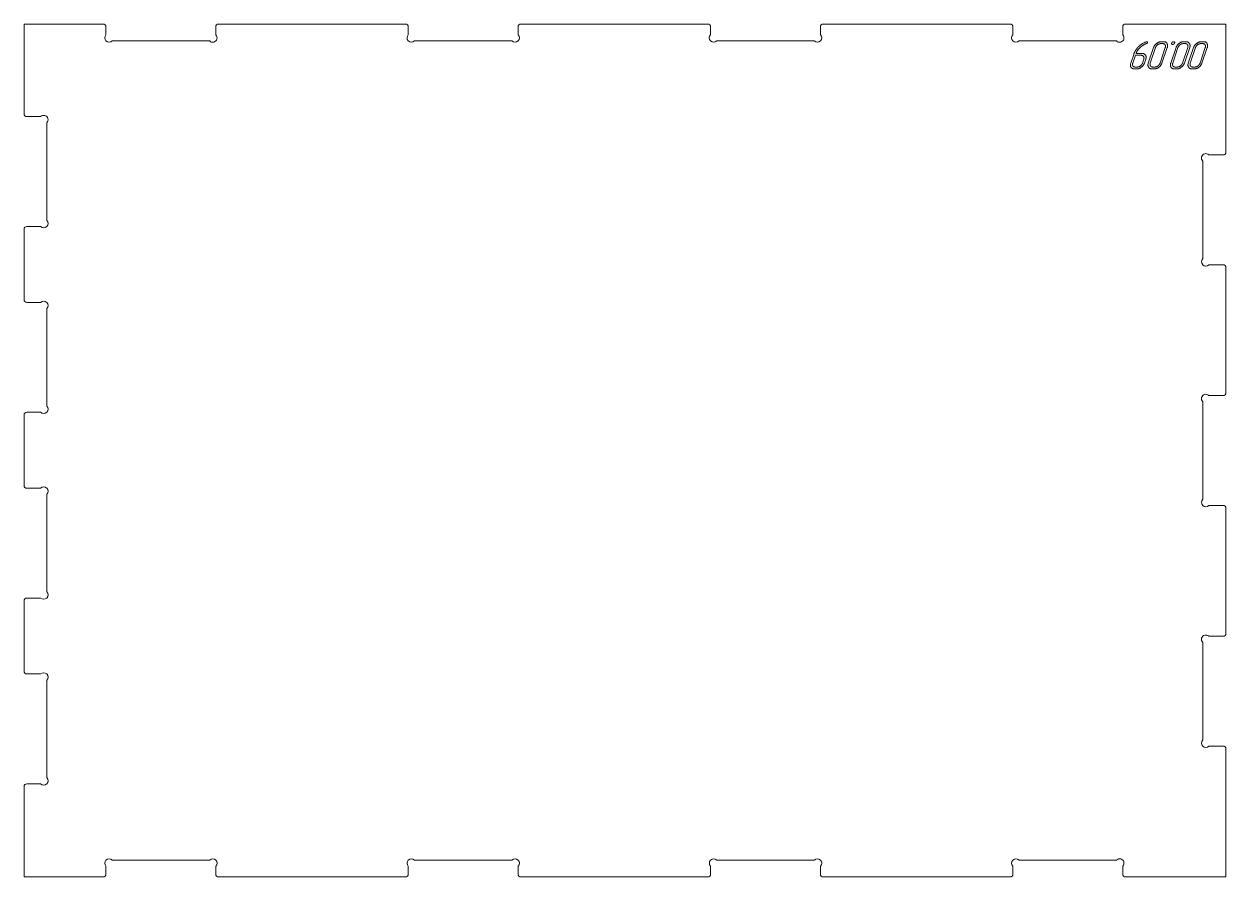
# Model space of a CAD drawing. Header units: millimetres. Extents: x 10 to 1367, y -717 to -10.
# Drawn here: x 910.8 to 1350.8, y -327.3 to -15.1 of the extents above; entities that cross this region are included whole.
import ezdxf

# ---------------------------------------------------------------- set-up
doc = ezdxf.new("R2010")
doc.units = ezdxf.units.MM
doc.layers.add('cut', color=7, linetype='Continuous', lineweight=0)
doc.layers.add('mark', color=7, linetype='Continuous', lineweight=0)

msp = doc.modelspace()

# ---------------------------------------------------------------- linework, layer by layer
at = {"layer": 'cut'}
msp.add_lwpolyline([(910.84, -15.08), (939.84, -15.08, -0.414214), (940.84, -16.08), (940.84, -19.03, 1), (943.09, -21.28), (978.8, -21.28, 1), (981.04, -19.03), (981.04, -16.08, -0.414214), (982.04, -15.08), (1050.51, -15.08, -0.414214), (1051.51, -16.08), (1051.51, -19.03, 1), (1053.75, -21.28), (1089.46, -21.28, 1), (1091.71, -19.03), (1091.71, -16.08, -0.414214), (1092.71, -15.08), (1161.18, -15.08, -0.414214), (1162.18, -16.08), (1162.18, -19.03, 1), (1164.42, -21.28), (1200.13, -21.28, 1), (1202.38, -19.03), (1202.38, -16.08, -0.414214), (1203.38, -15.08), (1271.84, -15.08, -0.414214), (1272.84, -16.08), (1272.84, -19.03, 1), (1275.09, -21.28), (1310.8, -21.28, 1), (1313.04, -19.03), (1313.04, -16.08, -0.414214), (1314.04, -15.08), (1350.84, -15.08), (1350.84, -61.98, -0.414214), (1349.84, -62.98), (1344.59, -62.98, 1), (1342.34, -65.22), (1342.34, -100.93, 1), (1344.59, -103.18), (1349.84, -103.18, -0.414214), (1350.84, -104.18), (1350.84, -150.08, -0.414214), (1349.84, -151.08), (1344.59, -151.08, 1), (1342.34, -153.32), (1342.34, -189.03, 1), (1344.59, -191.28), (1349.84, -191.28, -0.414214), (1350.84, -192.28), (1350.84, -238.18, -0.414214), (1349.84, -239.18), (1344.59, -239.18, 1), (1342.34, -241.42), (1342.34, -277.13, 1), (1344.59, -279.38), (1349.84, -279.38, -0.414214), (1350.84, -280.38), (1350.84, -327.28), (1314.04, -327.28, -0.414214), (1313.04, -326.28), (1313.04, -323.32, 1), (1310.8, -321.08), (1275.09, -321.08, 1), (1272.84, -323.32), (1272.84, -326.28, -0.414214), (1271.84, -327.28), (1203.38, -327.28, -0.414214), (1202.38, -326.28), (1202.38, -323.32, 1), (1200.13, -321.08), (1164.42, -321.08, 1), (1162.18, -323.32), (1162.18, -326.28, -0.414214), (1161.18, -327.28), (1092.71, -327.28, -0.414214), (1091.71, -326.28), (1091.71, -323.32, 1), (1089.46, -321.08), (1053.75, -321.08, 1), (1051.51, -323.32), (1051.51, -326.28, -0.414214), (1050.51, -327.28), (982.04, -327.28, -0.414214), (981.04, -326.28), (981.04, -323.32, 1), (978.8, -321.08), (943.09, -321.08, 1), (940.84, -323.32), (940.84, -326.28, -0.414214), (939.84, -327.28), (910.84, -327.28), (910.84, -294.18, -0.414214), (911.84, -293.18), (916.91, -293.18, 1), (919.16, -290.93), (919.16, -255.22, 1), (916.91, -252.98), (911.84, -252.98, -0.414214), (910.84, -251.98), (910.84, -226.18, -0.414214), (911.84, -225.18), (916.91, -225.18, 1), (919.16, -222.93), (919.16, -187.22, 1), (916.91, -184.98), (911.84, -184.98, -0.414214), (910.84, -183.98), (910.84, -158.18, -0.414214), (911.84, -157.18), (916.91, -157.18, 1), (919.16, -154.93), (919.16, -119.22, 1), (916.91, -116.98), (911.84, -116.98, -0.414214), (910.84, -115.98), (910.84, -90.18, -0.414214), (911.84, -89.18), (916.91, -89.18, 1), (919.16, -86.93), (919.16, -51.22, 1), (916.91, -48.98), (911.84, -48.98, -0.414214), (910.84, -47.98)], format="xyb", close=True, dxfattribs=at)
at = {"layer": 'mark'}
for p, q in [((1320.72, -21.99), (1320.52, -22.1)), ((1320.91, -21.9), (1320.72, -21.99)), ((1321.11, -21.8), (1320.91, -21.9)), ((1321.32, -21.71), (1321.11, -21.8)), ((1321.52, -21.63), (1321.32, -21.71)), ((1321.73, -21.56), (1321.52, -21.63)), ((1321.89, -21.53), (1321.73, -21.56)), ((1321.95, -21.54), (1321.93, -21.53)), ((1321.98, -21.55), (1321.95, -21.54)), ((1322.01, -21.57), (1321.98, -21.55)), ((1322.04, -21.59), (1322.01, -21.57)), ((1322.07, -21.61), (1322.04, -21.59)), ((1322.04, -22.03), (1322.06, -22)), ((1322.06, -22), (1322.08, -21.96)), ((1322.1, -21.63), (1322.07, -21.61)), ((1322.08, -21.96), (1322.09, -21.92)), ((1322.09, -21.92), (1322.1, -21.9)), ((1322.12, -21.68), (1322.1, -21.63)), ((1322.1, -21.89), (1322.11, -21.88)), ((1322.1, -21.9), (1322.1, -21.89)), ((1322.11, -21.88), (1322.12, -21.82)), ((1322.12, -21.72), (1322.12, -21.68)), ((1322.13, -21.77), (1322.12, -21.72)), ((1322.12, -21.82), (1322.13, -21.77)), ((1317.07, -26.21), (1315.99, -29.39)), ((1317.13, -26.02), (1317.07, -26.21)), ((1317.2, -25.84), (1317.13, -26.02)), ((1317.28, -25.66), (1317.2, -25.84)), ((1317.36, -25.48), (1317.28, -25.66)), ((1317.45, -25.3), (1317.36, -25.48)), ((1317.54, -25.13), (1317.45, -25.3)), ((1317.64, -24.96), (1317.54, -25.13)), ((1317.74, -24.79), (1317.64, -24.96)), ((1317.85, -24.62), (1317.74, -24.79)), ((1317.96, -24.45), (1317.85, -24.62)), ((1317.91, -25.81), (1317.96, -25.7)), ((1320.05, -25.81), (1317.91, -25.81)), ((1318.08, -24.28), (1317.96, -24.45)), ((1317.96, -25.7), (1318.01, -25.58)), ((1318.01, -25.58), (1318.06, -25.46)), ((1318.06, -25.46), (1318.13, -25.33)), ((1318.21, -24.12), (1318.08, -24.28)), ((1318.13, -25.33), (1318.19, -25.21)), ((1318.19, -25.21), (1318.27, -25.08)), ((1318.34, -23.96), (1318.21, -24.12)), ((1318.27, -25.08), (1318.35, -24.95)), ((1318.47, -23.8), (1318.34, -23.96)), ((1318.35, -24.95), (1318.44, -24.82)), ((1318.44, -24.82), (1318.54, -24.7)), ((1318.61, -23.64), (1318.47, -23.8)), ((1318.54, -24.7), (1318.63, -24.57)), ((1318.76, -23.48), (1318.61, -23.64)), ((1318.63, -24.57), (1318.73, -24.44)), ((1318.73, -24.44), (1318.82, -24.32)), ((1318.92, -23.32), (1318.76, -23.48)), ((1318.82, -24.32), (1318.92, -24.2)), ((1319.09, -23.16), (1318.92, -23.32)), ((1318.92, -24.2), (1319.02, -24.08)), ((1319.02, -24.08), (1319.12, -23.97)), ((1319.25, -23.01), (1319.09, -23.16)), ((1319.12, -23.97), (1319.22, -23.86)), ((1319.22, -23.86), (1319.3, -23.78)), ((1319.43, -22.86), (1319.25, -23.01)), ((1319.3, -23.78), (1319.38, -23.71)), ((1319.38, -23.71), (1319.46, -23.63)), ((1319.6, -22.72), (1319.43, -22.86)), ((1319.46, -23.63), (1319.53, -23.56)), ((1319.53, -23.56), (1319.61, -23.49)), ((1319.78, -22.58), (1319.6, -22.72)), ((1319.61, -23.49), (1319.69, -23.43)), ((1319.69, -23.43), (1319.76, -23.36)), ((1319.76, -23.36), (1319.84, -23.3)), ((1319.96, -22.45), (1319.78, -22.58)), ((1319.84, -23.3), (1319.91, -23.24)), ((1319.91, -23.24), (1319.98, -23.18)), ((1320.15, -22.33), (1319.96, -22.45)), ((1319.98, -23.18), (1320.06, -23.13)), ((1320.16, -25.81), (1320.05, -25.81)), ((1320.06, -23.13), (1320.13, -23.07)), ((1320.13, -23.07), (1320.2, -23.02)), ((1320.33, -22.21), (1320.15, -22.33)), ((1320.27, -25.82), (1320.16, -25.81)), ((1320.2, -23.02), (1320.27, -22.97)), ((1320.27, -22.97), (1320.34, -22.93)), ((1320.37, -25.83), (1320.27, -25.82)), ((1320.52, -22.1), (1320.33, -22.21)), ((1320.34, -22.93), (1320.41, -22.88)), ((1320.47, -25.85), (1320.37, -25.83)), ((1320.41, -22.88), (1320.63, -22.74)), ((1320.57, -25.87), (1320.47, -25.85)), ((1320.66, -25.9), (1320.57, -25.87)), ((1320.63, -22.74), (1320.75, -22.67)), ((1320.75, -25.93), (1320.66, -25.9)), ((1320.75, -22.67), (1321.08, -22.5)), ((1320.83, -25.97), (1320.75, -25.93)), ((1320.91, -26.01), (1320.83, -25.97)), ((1320.99, -26.06), (1320.91, -26.01)), ((1321.06, -26.11), (1320.99, -26.06)), ((1321.13, -26.16), (1321.06, -26.11)), ((1321.08, -22.5), (1321.18, -22.46)), ((1321.19, -26.22), (1321.13, -26.16)), ((1321.18, -22.46), (1321.27, -22.41)), ((1321.25, -26.29), (1321.19, -26.22)), ((1321.31, -26.36), (1321.25, -26.29)), ((1321.27, -22.41), (1321.36, -22.37)), ((1321.37, -26.43), (1321.31, -26.36)), ((1321.36, -22.37), (1321.45, -22.34)), ((1321.45, -22.34), (1321.53, -22.3)), ((1321.53, -22.3), (1321.61, -22.28)), ((1321.61, -22.28), (1321.69, -22.25)), ((1321.69, -22.25), (1321.76, -22.23)), ((1321.76, -22.23), (1321.82, -22.21)), ((1321.82, -22.21), (1321.87, -22.18)), ((1321.87, -22.18), (1321.91, -22.16)), ((1321.91, -22.16), (1321.95, -22.13)), ((1321.95, -22.13), (1321.98, -22.1)), ((1321.98, -22.1), (1322.01, -22.07)), ((1322.01, -22.07), (1322.04, -22.03)), ((1315.87, -29.84), (1315.85, -30.21)), ((1315.85, -30.21), (1315.86, -30.31)), ((1315.86, -30.31), (1315.87, -30.4)), ((1315.91, -29.61), (1315.87, -29.84)), ((1315.87, -30.4), (1315.89, -30.49)), ((1315.89, -30.49), (1315.92, -30.58)), ((1315.99, -29.39), (1315.91, -29.61)), ((1315.92, -30.58), (1315.95, -30.66)), ((1315.95, -30.66), (1315.99, -30.74)), ((1315.99, -30.74), (1316.04, -30.82)), ((1319.96, -30.8), (1320.06, -30.72)), ((1320.06, -30.72), (1320.15, -30.64)), ((1320.15, -30.64), (1320.24, -30.55)), ((1320.24, -30.55), (1320.33, -30.46)), ((1320.33, -30.46), (1320.41, -30.37)), ((1320.41, -30.37), (1320.48, -30.28)), ((1320.48, -30.28), (1320.56, -30.19)), ((1320.56, -30.19), (1320.63, -30.09)), ((1320.63, -30.09), (1320.69, -30)), ((1320.69, -30), (1320.75, -29.9)), ((1320.75, -29.9), (1320.81, -29.8)), ((1320.81, -29.8), (1320.86, -29.7)), ((1320.86, -29.7), (1320.9, -29.59)), ((1320.9, -29.59), (1320.95, -29.49)), ((1320.95, -29.49), (1320.99, -29.38)), ((1320.99, -29.38), (1321.47, -27.96)), ((1321.41, -26.51), (1321.37, -26.43)), ((1321.46, -26.59), (1321.41, -26.51)), ((1321.49, -26.68), (1321.46, -26.59)), ((1321.47, -27.96), (1321.51, -27.84)), ((1321.53, -26.76), (1321.49, -26.68)), ((1321.51, -27.84), (1321.54, -27.73)), ((1321.55, -26.85), (1321.53, -26.76)), ((1321.54, -27.73), (1321.56, -27.63)), ((1321.57, -26.94), (1321.55, -26.85)), ((1321.56, -27.63), (1321.58, -27.52)), ((1321.59, -27.03), (1321.57, -26.94)), ((1321.58, -27.52), (1321.59, -27.42)), ((1321.6, -27.12), (1321.59, -27.03)), ((1321.59, -27.42), (1321.6, -27.32)), ((1321.6, -27.22), (1321.6, -27.12)), ((1321.6, -27.32), (1321.6, -27.22)), ((1316.04, -30.82), (1316.09, -30.9)), ((1316.09, -30.9), (1316.14, -30.97)), ((1316.14, -30.97), (1316.2, -31.05)), ((1316.2, -31.05), (1316.26, -31.11)), ((1316.26, -31.11), (1316.33, -31.17)), ((1316.33, -31.17), (1316.4, -31.23)), ((1316.4, -31.23), (1316.47, -31.28)), ((1316.47, -31.28), (1316.55, -31.33)), ((1316.55, -31.33), (1316.63, -31.37)), ((1316.63, -31.37), (1316.71, -31.41)), ((1316.71, -31.41), (1316.8, -31.44)), ((1316.8, -31.44), (1316.89, -31.47)), ((1316.89, -31.47), (1316.98, -31.49)), ((1316.98, -31.49), (1317.08, -31.5)), ((1317.08, -31.5), (1317.18, -31.52)), ((1317.18, -31.52), (1317.28, -31.52)), ((1317.28, -31.52), (1317.39, -31.53)), ((1317.39, -31.53), (1318.11, -31.53)), ((1318.11, -31.53), (1318.22, -31.52)), ((1318.22, -31.52), (1318.33, -31.52)), ((1318.33, -31.52), (1318.45, -31.5)), ((1318.45, -31.5), (1318.56, -31.49)), ((1318.56, -31.49), (1318.67, -31.46)), ((1318.67, -31.46), (1318.78, -31.44)), ((1318.78, -31.44), (1318.89, -31.4)), ((1318.89, -31.4), (1319, -31.37)), ((1319, -31.37), (1319.11, -31.32)), ((1319.11, -31.32), (1319.21, -31.28)), ((1319.21, -31.28), (1319.32, -31.22)), ((1319.32, -31.22), (1319.43, -31.17)), ((1319.43, -31.17), (1319.54, -31.1)), ((1319.54, -31.1), (1319.64, -31.03)), ((1319.64, -31.03), (1319.75, -30.96)), ((1319.75, -30.96), (1319.85, -30.88)), ((1319.85, -30.88), (1319.96, -30.8))]:
    msp.add_line(p, q, dxfattribs=at)
for points in [[(1324.35, -23.67), (1322.41, -29.38), (1322.37, -29.49), (1322.34, -29.6), (1322.32, -29.71), (1322.3, -29.81), (1322.29, -29.92), (1322.28, -30.02), (1322.28, -30.11), (1322.29, -30.21), (1322.3, -30.3), (1322.31, -30.4), (1322.33, -30.48), (1322.36, -30.57), (1322.39, -30.66), (1322.43, -30.74), (1322.48, -30.82), (1322.53, -30.9), (1322.58, -30.98), (1322.64, -31.05), (1322.7, -31.11), (1322.77, -31.18), (1322.84, -31.23), (1322.91, -31.28), (1322.99, -31.33), (1323.06, -31.37), (1323.15, -31.41), (1323.23, -31.44), (1323.32, -31.47), (1323.42, -31.49), (1323.52, -31.5), (1323.62, -31.52), (1323.72, -31.52), (1323.83, -31.53), (1324.54, -31.53), (1324.66, -31.52), (1324.77, -31.52), (1324.88, -31.5), (1324.99, -31.49), (1325.1, -31.46), (1325.21, -31.44), (1325.32, -31.4), (1325.43, -31.37), (1325.54, -31.32), (1325.65, -31.28), (1325.75, -31.22), (1325.86, -31.17), (1325.97, -31.1), (1326.07, -31.03), (1326.18, -30.96), (1326.28, -30.88), (1326.39, -30.8), (1326.49, -30.72), (1326.58, -30.64), (1326.67, -30.55), (1326.76, -30.46), (1326.84, -30.37), (1326.91, -30.28), (1326.99, -30.19), (1327.06, -30.09), (1327.12, -30), (1327.18, -29.9), (1327.23, -29.8), (1327.29, -29.7), (1327.33, -29.59), (1327.38, -29.49), (1327.41, -29.38), (1329.36, -23.67), (1329.39, -23.56), (1329.42, -23.45), (1329.45, -23.34), (1329.46, -23.24), (1329.47, -23.13), (1329.48, -23.03), (1329.48, -22.94), (1329.47, -22.84), (1329.46, -22.75), (1329.44, -22.65), (1329.42, -22.56), (1329.39, -22.48), (1329.36, -22.39), (1329.31, -22.31), (1329.27, -22.23), (1329.21, -22.15), (1329.16, -22.07), (1329.09, -22), (1329.03, -21.94), (1328.97, -21.88), (1328.9, -21.82), (1328.82, -21.77), (1328.75, -21.72), (1328.67, -21.68), (1328.59, -21.65), (1328.51, -21.61), (1328.42, -21.59), (1328.33, -21.57), (1328.24, -21.55), (1328.14, -21.54), (1328.04, -21.53), (1327.94, -21.53), (1327.23, -21.53), (1327.12, -21.53), (1327.01, -21.54), (1326.89, -21.55), (1326.78, -21.57), (1326.67, -21.59), (1326.57, -21.62), (1326.46, -21.65), (1326.35, -21.68), (1326.24, -21.73), (1326.13, -21.77), (1326.02, -21.83), (1325.92, -21.88), (1325.81, -21.94), (1325.7, -22.01), (1325.6, -22.08), (1325.49, -22.16), (1325.39, -22.24), (1325.29, -22.32), (1325.19, -22.4), (1325.1, -22.49), (1325.02, -22.58), (1324.94, -22.67), (1324.86, -22.76), (1324.78, -22.85), (1324.72, -22.95), (1324.65, -23.05), (1324.59, -23.14), (1324.53, -23.25), (1324.48, -23.35), (1324.43, -23.45), (1324.39, -23.56)], [(1332.56, -23.67), (1330.62, -29.38), (1330.59, -29.49), (1330.56, -29.6), (1330.53, -29.71), (1330.52, -29.81), (1330.5, -29.92), (1330.5, -30.02), (1330.5, -30.11), (1330.5, -30.21), (1330.51, -30.3), (1330.53, -30.4), (1330.55, -30.48), (1330.58, -30.57), (1330.61, -30.66), (1330.65, -30.74), (1330.69, -30.82), (1330.74, -30.9), (1330.8, -30.98), (1330.85, -31.05), (1330.92, -31.11), (1330.98, -31.18), (1331.05, -31.23), (1331.12, -31.28), (1331.2, -31.33), (1331.28, -31.37), (1331.36, -31.41), (1331.45, -31.44), (1331.54, -31.47), (1331.63, -31.49), (1331.73, -31.5), (1331.83, -31.52), (1331.94, -31.52), (1332.04, -31.53), (1332.76, -31.53), (1332.87, -31.52), (1332.98, -31.52), (1333.09, -31.5), (1333.2, -31.49), (1333.31, -31.46), (1333.42, -31.44), (1333.53, -31.4), (1333.64, -31.37), (1333.75, -31.32), (1333.86, -31.28), (1333.97, -31.22), (1334.07, -31.17), (1334.18, -31.1), (1334.29, -31.03), (1334.39, -30.96), (1334.5, -30.88), (1334.6, -30.8), (1334.7, -30.72), (1334.79, -30.64), (1334.88, -30.55), (1334.97, -30.46), (1335.05, -30.37), (1335.13, -30.28), (1335.2, -30.19), (1335.27, -30.09), (1335.33, -30), (1335.39, -29.9), (1335.45, -29.8), (1335.5, -29.7), (1335.55, -29.59), (1335.59, -29.49), (1335.63, -29.38), (1337.57, -23.67), (1337.61, -23.56), (1337.64, -23.45), (1337.66, -23.34), (1337.68, -23.24), (1337.69, -23.13), (1337.69, -23.03), (1337.69, -22.94), (1337.69, -22.84), (1337.68, -22.75), (1337.66, -22.65), (1337.63, -22.56), (1337.6, -22.48), (1337.57, -22.39), (1337.53, -22.31), (1337.48, -22.23), (1337.43, -22.15), (1337.37, -22.07), (1337.31, -22), (1337.25, -21.94), (1337.18, -21.88), (1337.11, -21.82), (1337.04, -21.77), (1336.96, -21.72), (1336.88, -21.68), (1336.8, -21.65), (1336.72, -21.61), (1336.63, -21.59), (1336.54, -21.57), (1336.45, -21.55), (1336.36, -21.54), (1336.26, -21.53), (1336.16, -21.53), (1335.44, -21.53), (1335.33, -21.53), (1335.22, -21.54), (1335.11, -21.55), (1335, -21.57), (1334.89, -21.59), (1334.78, -21.62), (1334.67, -21.65), (1334.56, -21.68), (1334.45, -21.73), (1334.35, -21.77), (1334.24, -21.83), (1334.13, -21.88), (1334.02, -21.94), (1333.92, -22.01), (1333.81, -22.08), (1333.71, -22.16), (1333.6, -22.24), (1333.5, -22.32), (1333.41, -22.4), (1333.32, -22.49), (1333.23, -22.58), (1333.15, -22.67), (1333.07, -22.76), (1333, -22.85), (1332.93, -22.95), (1332.86, -23.05), (1332.8, -23.14), (1332.75, -23.25), (1332.7, -23.35), (1332.65, -23.45), (1332.6, -23.56)], [(1331.33, -22.6), (1331.38, -22.6), (1331.43, -22.59), (1331.47, -22.58), (1331.52, -22.57), (1331.56, -22.55), (1331.61, -22.53), (1331.65, -22.51), (1331.69, -22.48), (1331.73, -22.45), (1331.77, -22.42), (1331.81, -22.38), (1331.85, -22.34), (1331.88, -22.3), (1331.91, -22.27), (1331.94, -22.24), (1331.96, -22.21), (1331.99, -22.18), (1332, -22.15), (1332.02, -22.12), (1332.03, -22.09), (1332.04, -22.07), (1332.05, -22.06), (1332.05, -22.06), (1332.05, -22.04), (1332.06, -22), (1332.07, -21.96), (1332.08, -21.92), (1332.08, -21.88), (1332.08, -21.85), (1332.08, -21.81), (1332.07, -21.78), (1332.06, -21.74), (1332.05, -21.71), (1332.03, -21.68), (1332.02, -21.65), (1332, -21.63), (1331.98, -21.61), (1331.96, -21.6), (1331.94, -21.58), (1331.91, -21.57), (1331.89, -21.56), (1331.86, -21.55), (1331.83, -21.54), (1331.79, -21.53), (1331.76, -21.53), (1331.72, -21.53), (1331.68, -21.53), (1331.64, -21.53), (1331.61, -21.53), (1331.57, -21.54), (1331.53, -21.55), (1331.49, -21.56), (1331.46, -21.57), (1331.42, -21.58), (1331.39, -21.6), (1331.35, -21.62), (1331.32, -21.64), (1331.29, -21.66), (1331.26, -21.68), (1331.23, -21.71), (1331.17, -21.76), (1331.12, -21.82), (1331.07, -21.87), (1331.04, -21.93), (1331, -21.99), (1330.98, -22.05), (1330.97, -22.08), (1330.96, -22.11), (1330.96, -22.14), (1330.95, -22.17), (1330.95, -22.2), (1330.95, -22.23), (1330.95, -22.26), (1330.96, -22.28), (1330.97, -22.31), (1330.98, -22.34), (1330.99, -22.37), (1331, -22.39), (1331.04, -22.45), (1331.06, -22.47), (1331.08, -22.49), (1331.1, -22.51), (1331.12, -22.53), (1331.14, -22.55), (1331.16, -22.56), (1331.19, -22.57), (1331.22, -22.58), (1331.24, -22.59), (1331.27, -22.59), (1331.3, -22.6)], [(1338.99, -23.67), (1337.05, -29.38), (1337.02, -29.49), (1336.99, -29.6), (1336.96, -29.71), (1336.94, -29.81), (1336.93, -29.92), (1336.93, -30.02), (1336.92, -30.11), (1336.93, -30.21), (1336.94, -30.3), (1336.96, -30.4), (1336.98, -30.48), (1337, -30.57), (1337.04, -30.66), (1337.08, -30.74), (1337.12, -30.82), (1337.17, -30.9), (1337.23, -30.98), (1337.28, -31.05), (1337.35, -31.11), (1337.41, -31.18), (1337.48, -31.23), (1337.55, -31.28), (1337.63, -31.33), (1337.71, -31.37), (1337.79, -31.41), (1337.88, -31.44), (1337.97, -31.47), (1338.06, -31.49), (1338.16, -31.5), (1338.26, -31.52), (1338.36, -31.52), (1338.47, -31.53), (1339.19, -31.53), (1339.3, -31.52), (1339.41, -31.52), (1339.52, -31.5), (1339.63, -31.49), (1339.74, -31.46), (1339.85, -31.44), (1339.96, -31.4), (1340.07, -31.37), (1340.18, -31.32), (1340.29, -31.28), (1340.4, -31.22), (1340.5, -31.17), (1340.61, -31.1), (1340.72, -31.03), (1340.82, -30.96), (1340.93, -30.88), (1341.03, -30.8), (1341.13, -30.72), (1341.22, -30.64), (1341.31, -30.55), (1341.4, -30.46), (1341.48, -30.37), (1341.56, -30.28), (1341.63, -30.19), (1341.7, -30.09), (1341.76, -30), (1341.82, -29.9), (1341.88, -29.8), (1341.93, -29.7), (1341.98, -29.59), (1342.02, -29.49), (1342.06, -29.38), (1344, -23.67), (1344.03, -23.56), (1344.06, -23.45), (1344.09, -23.34), (1344.11, -23.24), (1344.12, -23.13), (1344.12, -23.03), (1344.12, -22.94), (1344.12, -22.84), (1344.1, -22.75), (1344.09, -22.65), (1344.06, -22.56), (1344.03, -22.48), (1344, -22.39), (1343.96, -22.31), (1343.91, -22.23), (1343.86, -22.15), (1343.8, -22.07), (1343.74, -22), (1343.67, -21.94), (1343.61, -21.88), (1343.54, -21.82), (1343.47, -21.77), (1343.39, -21.72), (1343.31, -21.68), (1343.23, -21.65), (1343.15, -21.61), (1343.06, -21.59), (1342.97, -21.57), (1342.88, -21.55), (1342.78, -21.54), (1342.69, -21.53), (1342.59, -21.53), (1341.87, -21.53), (1341.76, -21.53), (1341.65, -21.54), (1341.54, -21.55), (1341.43, -21.57), (1341.32, -21.59), (1341.21, -21.62), (1341.1, -21.65), (1340.99, -21.68), (1340.88, -21.73), (1340.77, -21.77), (1340.67, -21.83), (1340.56, -21.88), (1340.45, -21.94), (1340.35, -22.01), (1340.24, -22.08), (1340.13, -22.16), (1340.03, -22.24), (1339.93, -22.32), (1339.84, -22.4), (1339.75, -22.49), (1339.66, -22.58), (1339.58, -22.67), (1339.5, -22.76), (1339.43, -22.85), (1339.36, -22.95), (1339.29, -23.05), (1339.23, -23.14), (1339.18, -23.25), (1339.12, -23.35), (1339.08, -23.45), (1339.03, -23.56)], [(1325.06, -23.67), (1323.12, -29.38), (1323.1, -29.46), (1323.08, -29.53), (1323.06, -29.6), (1323.05, -29.67), (1323.04, -29.73), (1323.04, -29.8), (1323.04, -29.86), (1323.04, -29.93), (1323.05, -29.99), (1323.06, -30.05), (1323.07, -30.11), (1323.09, -30.17), (1323.11, -30.23), (1323.14, -30.28), (1323.17, -30.34), (1323.2, -30.39), (1323.24, -30.44), (1323.28, -30.49), (1323.32, -30.53), (1323.36, -30.58), (1323.41, -30.61), (1323.45, -30.65), (1323.5, -30.68), (1323.56, -30.71), (1323.61, -30.73), (1323.67, -30.75), (1323.73, -30.77), (1323.8, -30.79), (1323.86, -30.8), (1323.93, -30.81), (1324, -30.81), (1324.07, -30.81), (1324.79, -30.81), (1324.86, -30.81), (1324.93, -30.81), (1325.01, -30.8), (1325.08, -30.79), (1325.15, -30.77), (1325.23, -30.75), (1325.3, -30.73), (1325.37, -30.71), (1325.44, -30.68), (1325.51, -30.65), (1325.59, -30.61), (1325.66, -30.58), (1325.73, -30.54), (1325.8, -30.49), (1325.87, -30.45), (1325.94, -30.39), (1326.01, -30.34), (1326.07, -30.29), (1326.14, -30.23), (1326.2, -30.17), (1326.25, -30.12), (1326.31, -30.06), (1326.36, -30), (1326.41, -29.93), (1326.46, -29.87), (1326.5, -29.8), (1326.54, -29.74), (1326.58, -29.67), (1326.61, -29.6), (1326.64, -29.53), (1326.67, -29.46), (1326.7, -29.38), (1328.64, -23.67), (1328.67, -23.6), (1328.68, -23.53), (1328.7, -23.46), (1328.71, -23.39), (1328.72, -23.32), (1328.72, -23.26), (1328.72, -23.19), (1328.72, -23.13), (1328.71, -23.07), (1328.7, -23.01), (1328.68, -22.95), (1328.67, -22.89), (1328.64, -22.83), (1328.62, -22.77), (1328.59, -22.72), (1328.55, -22.67), (1328.51, -22.61), (1328.48, -22.57), (1328.43, -22.52), (1328.39, -22.48), (1328.34, -22.44), (1328.3, -22.41), (1328.25, -22.38), (1328.19, -22.35), (1328.14, -22.32), (1328.08, -22.3), (1328.03, -22.28), (1327.96, -22.27), (1327.9, -22.26), (1327.84, -22.25), (1327.77, -22.24), (1327.7, -22.24), (1326.99, -22.24), (1326.91, -22.24), (1326.84, -22.25), (1326.77, -22.26), (1326.7, -22.27), (1326.62, -22.28), (1326.55, -22.3), (1326.48, -22.32), (1326.41, -22.34), (1326.34, -22.37), (1326.27, -22.4), (1326.2, -22.43), (1326.12, -22.47), (1326.05, -22.51), (1325.98, -22.55), (1325.91, -22.6), (1325.84, -22.65), (1325.77, -22.7), (1325.7, -22.75), (1325.64, -22.81), (1325.58, -22.86), (1325.52, -22.92), (1325.46, -22.98), (1325.41, -23.04), (1325.36, -23.11), (1325.32, -23.17), (1325.27, -23.24), (1325.23, -23.31), (1325.19, -23.38), (1325.15, -23.45), (1325.12, -23.52), (1325.09, -23.59)], [(1333.28, -23.67), (1331.34, -29.38), (1331.31, -29.46), (1331.29, -29.53), (1331.28, -29.6), (1331.27, -29.67), (1331.26, -29.73), (1331.25, -29.8), (1331.25, -29.86), (1331.26, -29.93), (1331.26, -29.99), (1331.27, -30.05), (1331.29, -30.11), (1331.31, -30.17), (1331.33, -30.23), (1331.35, -30.28), (1331.38, -30.34), (1331.42, -30.39), (1331.45, -30.44), (1331.49, -30.49), (1331.53, -30.53), (1331.57, -30.58), (1331.62, -30.61), (1331.67, -30.65), (1331.72, -30.68), (1331.77, -30.71), (1331.83, -30.73), (1331.89, -30.75), (1331.95, -30.77), (1332.01, -30.79), (1332.08, -30.8), (1332.14, -30.81), (1332.21, -30.81), (1332.29, -30.81), (1333, -30.81), (1333.07, -30.81), (1333.15, -30.81), (1333.22, -30.8), (1333.3, -30.79), (1333.37, -30.77), (1333.44, -30.75), (1333.51, -30.73), (1333.59, -30.71), (1333.66, -30.68), (1333.73, -30.65), (1333.8, -30.61), (1333.87, -30.58), (1333.94, -30.54), (1334.01, -30.49), (1334.08, -30.45), (1334.15, -30.39), (1334.22, -30.34), (1334.29, -30.29), (1334.35, -30.23), (1334.41, -30.17), (1334.47, -30.12), (1334.52, -30.06), (1334.57, -30), (1334.62, -29.93), (1334.67, -29.87), (1334.71, -29.8), (1334.75, -29.74), (1334.79, -29.67), (1334.83, -29.6), (1334.86, -29.53), (1334.89, -29.46), (1334.91, -29.38), (1336.86, -23.67), (1336.88, -23.6), (1336.9, -23.53), (1336.91, -23.46), (1336.92, -23.39), (1336.93, -23.32), (1336.94, -23.26), (1336.94, -23.19), (1336.93, -23.13), (1336.92, -23.07), (1336.91, -23.01), (1336.9, -22.95), (1336.88, -22.89), (1336.86, -22.83), (1336.83, -22.77), (1336.8, -22.72), (1336.77, -22.67), (1336.73, -22.61), (1336.69, -22.57), (1336.65, -22.52), (1336.6, -22.48), (1336.56, -22.44), (1336.51, -22.41), (1336.46, -22.38), (1336.41, -22.35), (1336.35, -22.32), (1336.3, -22.3), (1336.24, -22.28), (1336.18, -22.27), (1336.12, -22.26), (1336.05, -22.25), (1335.98, -22.24), (1335.91, -22.24), (1335.2, -22.24), (1335.13, -22.24), (1335.06, -22.25), (1334.98, -22.26), (1334.91, -22.27), (1334.84, -22.28), (1334.77, -22.3), (1334.7, -22.32), (1334.62, -22.34), (1334.55, -22.37), (1334.48, -22.4), (1334.41, -22.43), (1334.34, -22.47), (1334.27, -22.51), (1334.2, -22.55), (1334.12, -22.6), (1334.05, -22.65), (1333.98, -22.7), (1333.92, -22.75), (1333.85, -22.81), (1333.79, -22.86), (1333.73, -22.92), (1333.68, -22.98), (1333.63, -23.04), (1333.58, -23.11), (1333.53, -23.17), (1333.49, -23.24), (1333.44, -23.31), (1333.41, -23.38), (1333.37, -23.45), (1333.34, -23.52), (1333.31, -23.59)], [(1339.71, -23.67), (1337.76, -29.38), (1337.74, -29.46), (1337.72, -29.53), (1337.71, -29.6), (1337.7, -29.67), (1337.69, -29.73), (1337.68, -29.8), (1337.68, -29.86), (1337.69, -29.93), (1337.69, -29.99), (1337.7, -30.05), (1337.72, -30.11), (1337.73, -30.17), (1337.76, -30.23), (1337.78, -30.28), (1337.81, -30.34), (1337.84, -30.39), (1337.88, -30.44), (1337.92, -30.49), (1337.96, -30.53), (1338, -30.58), (1338.05, -30.61), (1338.1, -30.65), (1338.15, -30.68), (1338.2, -30.71), (1338.26, -30.73), (1338.31, -30.75), (1338.38, -30.77), (1338.44, -30.79), (1338.5, -30.8), (1338.57, -30.81), (1338.64, -30.81), (1338.72, -30.81), (1339.43, -30.81), (1339.5, -30.81), (1339.58, -30.81), (1339.65, -30.8), (1339.72, -30.79), (1339.8, -30.77), (1339.87, -30.75), (1339.94, -30.73), (1340.01, -30.71), (1340.09, -30.68), (1340.16, -30.65), (1340.23, -30.61), (1340.3, -30.58), (1340.37, -30.54), (1340.44, -30.49), (1340.51, -30.45), (1340.58, -30.39), (1340.65, -30.34), (1340.72, -30.29), (1340.78, -30.23), (1340.84, -30.17), (1340.9, -30.12), (1340.95, -30.06), (1341, -30), (1341.05, -29.93), (1341.1, -29.87), (1341.14, -29.8), (1341.18, -29.74), (1341.22, -29.67), (1341.26, -29.6), (1341.29, -29.53), (1341.32, -29.46), (1341.34, -29.38), (1343.29, -23.67), (1343.31, -23.6), (1343.33, -23.53), (1343.34, -23.46), (1343.35, -23.39), (1343.36, -23.32), (1343.36, -23.26), (1343.36, -23.19), (1343.36, -23.13), (1343.35, -23.07), (1343.34, -23.01), (1343.33, -22.95), (1343.31, -22.89), (1343.29, -22.83), (1343.26, -22.77), (1343.23, -22.72), (1343.19, -22.67), (1343.16, -22.61), (1343.12, -22.57), (1343.08, -22.52), (1343.03, -22.48), (1342.99, -22.44), (1342.94, -22.41), (1342.89, -22.38), (1342.84, -22.35), (1342.78, -22.32), (1342.73, -22.3), (1342.67, -22.28), (1342.61, -22.27), (1342.54, -22.26), (1342.48, -22.25), (1342.41, -22.24), (1342.34, -22.24), (1341.63, -22.24), (1341.56, -22.24), (1341.48, -22.25), (1341.41, -22.26), (1341.34, -22.27), (1341.27, -22.28), (1341.2, -22.3), (1341.12, -22.32), (1341.05, -22.34), (1340.98, -22.37), (1340.91, -22.4), (1340.84, -22.43), (1340.77, -22.47), (1340.7, -22.51), (1340.62, -22.55), (1340.55, -22.6), (1340.48, -22.65), (1340.41, -22.7), (1340.35, -22.75), (1340.28, -22.81), (1340.22, -22.86), (1340.16, -22.92), (1340.11, -22.98), (1340.06, -23.04), (1340.01, -23.11), (1339.96, -23.17), (1339.91, -23.24), (1339.87, -23.31), (1339.83, -23.38), (1339.8, -23.45), (1339.76, -23.52), (1339.73, -23.59)], [(1320.27, -29.38), (1320.76, -27.96), (1320.78, -27.88), (1320.8, -27.81), (1320.81, -27.74), (1320.83, -27.68), (1320.83, -27.61), (1320.84, -27.54), (1320.84, -27.48), (1320.83, -27.42), (1320.83, -27.35), (1320.81, -27.29), (1320.8, -27.23), (1320.78, -27.17), (1320.76, -27.12), (1320.73, -27.06), (1320.7, -27.01), (1320.67, -26.95), (1320.63, -26.9), (1320.59, -26.85), (1320.55, -26.81), (1320.51, -26.77), (1320.46, -26.73), (1320.41, -26.69), (1320.36, -26.66), (1320.31, -26.63), (1320.26, -26.61), (1320.2, -26.59), (1320.14, -26.57), (1320.08, -26.55), (1320.02, -26.54), (1319.95, -26.53), (1319.88, -26.53), (1319.81, -26.53), (1317.67, -26.53), (1316.7, -29.38), (1316.68, -29.46), (1316.66, -29.53), (1316.64, -29.6), (1316.63, -29.67), (1316.62, -29.74), (1316.62, -29.8), (1316.61, -29.87), (1316.62, -29.93), (1316.62, -30), (1316.63, -30.06), (1316.65, -30.12), (1316.66, -30.17), (1316.68, -30.23), (1316.71, -30.29), (1316.74, -30.34), (1316.77, -30.39), (1316.8, -30.45), (1316.84, -30.49), (1316.88, -30.54), (1316.92, -30.58), (1316.97, -30.61), (1317.02, -30.65), (1317.07, -30.68), (1317.12, -30.71), (1317.18, -30.73), (1317.24, -30.75), (1317.3, -30.77), (1317.36, -30.79), (1317.43, -30.8), (1317.5, -30.81), (1317.57, -30.81), (1317.64, -30.81), (1318.36, -30.81), (1318.43, -30.81), (1318.51, -30.81), (1318.58, -30.8), (1318.66, -30.79), (1318.73, -30.77), (1318.8, -30.75), (1318.87, -30.73), (1318.95, -30.71), (1319.02, -30.68), (1319.09, -30.65), (1319.16, -30.62), (1319.23, -30.58), (1319.3, -30.54), (1319.37, -30.5), (1319.44, -30.45), (1319.51, -30.4), (1319.58, -30.35), (1319.65, -30.29), (1319.71, -30.24), (1319.77, -30.18), (1319.83, -30.12), (1319.88, -30.06), (1319.93, -30), (1319.98, -29.94), (1320.03, -29.87), (1320.07, -29.81), (1320.11, -29.74), (1320.15, -29.67), (1320.18, -29.6), (1320.22, -29.53), (1320.25, -29.46)]]:
    msp.add_lwpolyline(points, close=True, dxfattribs=at)

doc.saveas('drawing.dxf')
